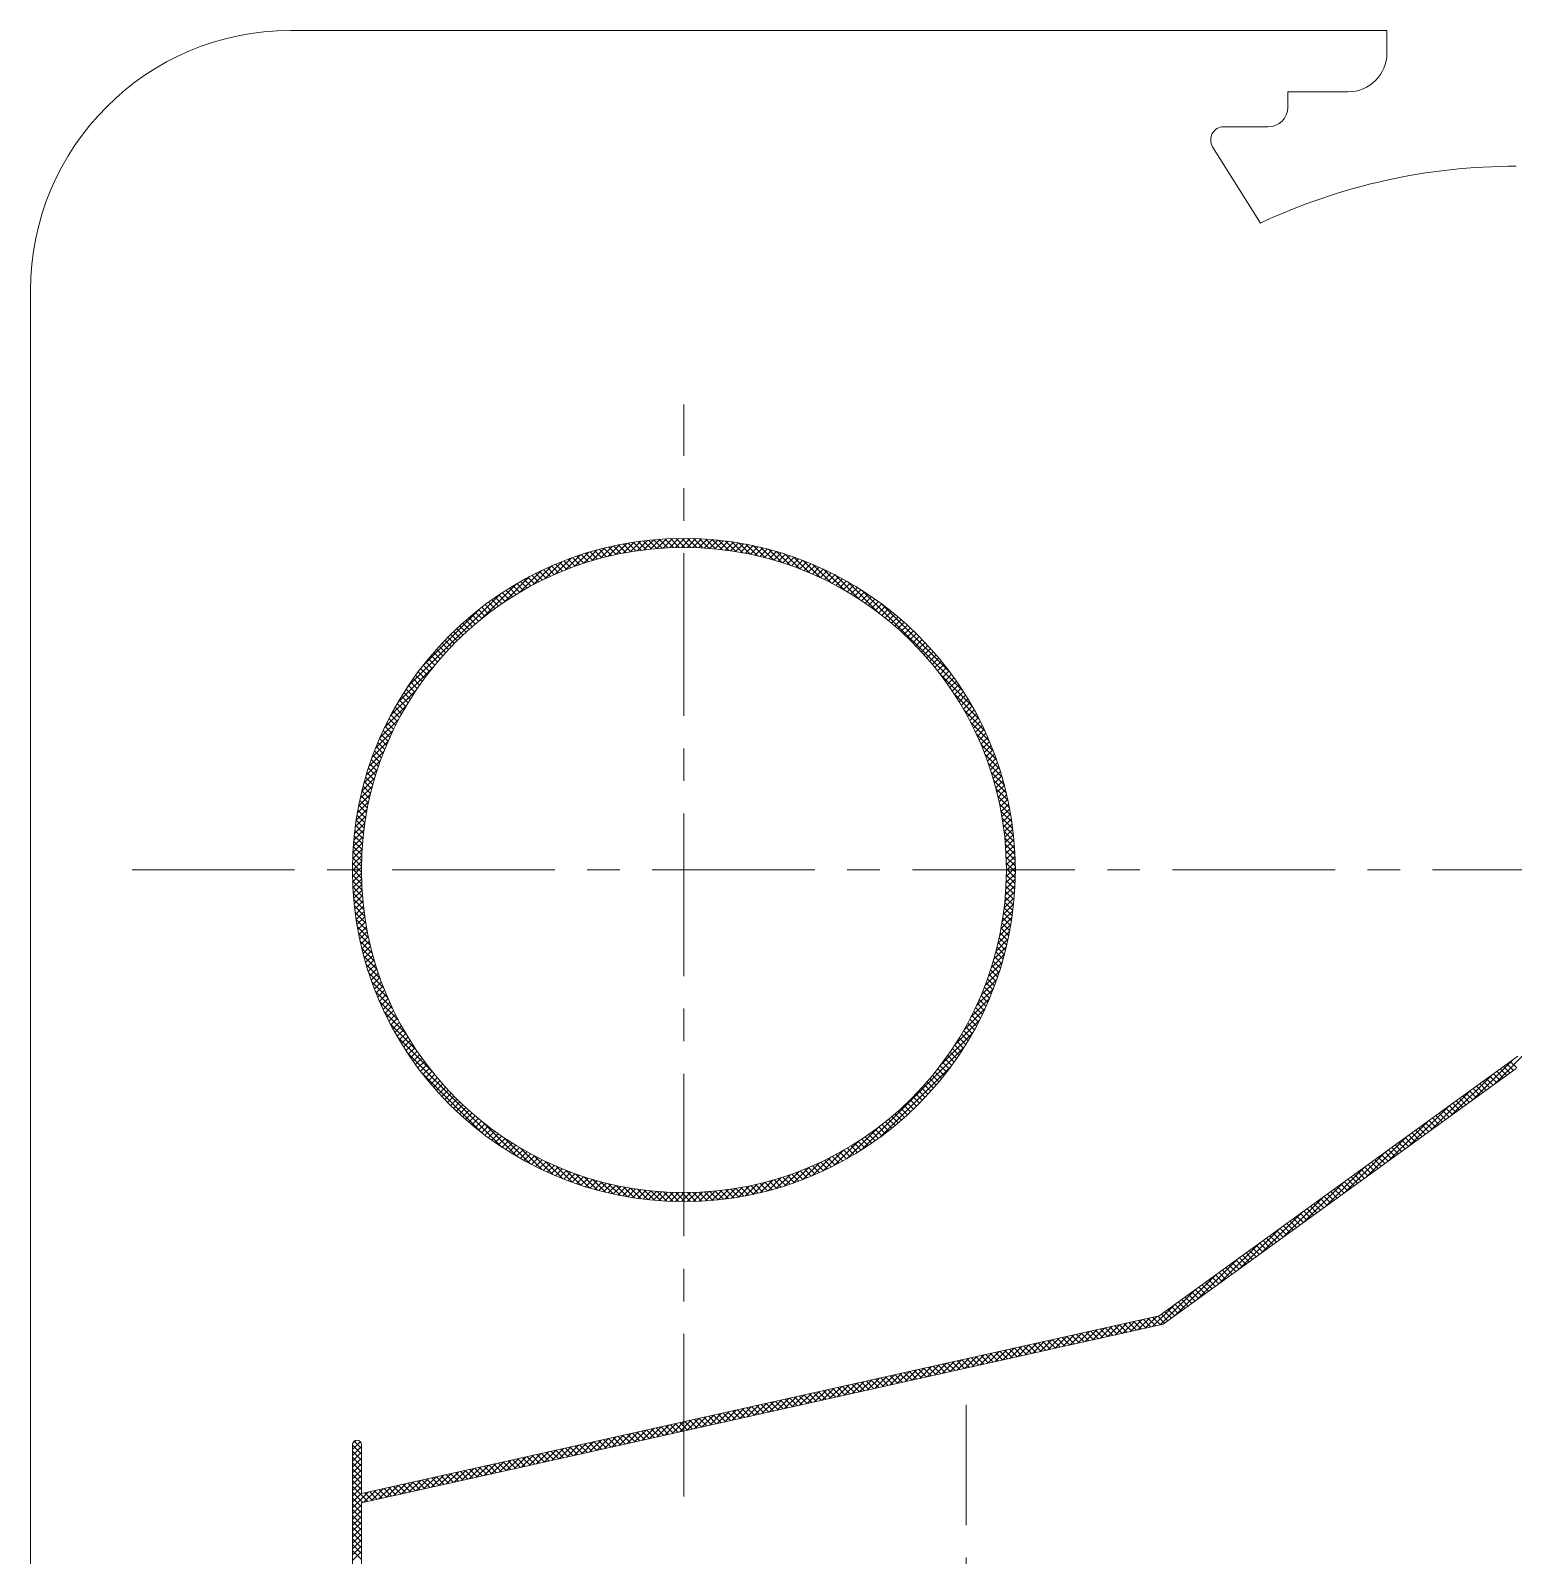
# Model space of a CAD drawing. Header units: millimetres. Extents: x 3251 to 3845, y 1091 to 1511.
# Drawn here: x 3493.77 to 3516.58, y 1183.49 to 1206.94 of the extents above; entities that cross this region are included whole.
import ezdxf

# ---------------------------------------------------------------- set-up
doc = ezdxf.new("R2010")
doc.units = ezdxf.units.MM
doc.linetypes.add('CENTERX2', pattern=[4, 2.5, -0.5, 0.5, -0.5])
for name, color, linetype, lineweight, true_color in [('1', 1, 'Continuous', 18, 0xff0000), ('2', 2, 'Continuous', 18, 0xffff00), ('3', 3, 'CENTERX2', 18, 0x00ff00)]:
    doc.layers.add(name, color=color, linetype=linetype, lineweight=lineweight, true_color=true_color)
pattern_1 = [(45, (3128.39006, 657.37576), (-0.0449012806, 0.0449012806), []), (135, (3128.39006, 657.37576), (-0.0449012806, -0.0449012806), [])]

msp = doc.modelspace()

# ---------------------------------------------------------------- hatches: boundary and pattern name
at = {"layer": '2'}
h = msp.add_hatch(dxfattribs=at)
h.set_pattern_fill('ANSI37', color=256, scale=0.02, style=0)
h.set_pattern_definition(pattern_1)
edge = h.paths.add_edge_path(flags=0)
edge.add_line((3503.82134, 1198.99262), (3503.82134, 1199.13101))
edge.add_arc((3503.82134, 1194.03322), 5.09779, 90, 180)
edge.add_line((3498.72355, 1194.03322), (3498.86194, 1194.03322))
edge.add_arc((3503.82134, 1194.03322), 4.9594, 90, 180, ccw=False)
edge = h.paths.add_edge_path(flags=0)
edge.add_line((3503.82134, 1199.13101), (3503.82134, 1198.99262))
edge.add_arc((3503.82134, 1194.03322), 4.9594, 0, 90, ccw=False)
edge.add_line((3508.78074, 1194.03322), (3508.91913, 1194.03322))
edge.add_arc((3503.82134, 1194.03322), 5.09779, 0, 90)
h = msp.add_hatch(dxfattribs=at)
h.set_pattern_fill('ANSI37', color=256, scale=0.02, style=0)
h.set_pattern_definition(pattern_1)
edge = h.paths.add_edge_path(flags=0)
edge.add_line((3503.82134, 1199.13101), (3503.82134, 1198.99262))
edge.add_arc((3503.82134, 1194.03322), 4.9594, 0, 90, ccw=False)
edge.add_line((3508.78074, 1194.03322), (3508.91913, 1194.03322))
edge.add_arc((3503.82134, 1194.03322), 5.09779, 0, 90)
edge = h.paths.add_edge_path(flags=0)
edge.add_arc((3503.82134, 1194.03322), 5.09779, 90, 180)
edge.add_line((3498.72355, 1194.03322), (3498.86194, 1194.03322))
edge.add_arc((3503.82134, 1194.03322), 4.9594, 90, 180, ccw=False)
edge.add_line((3503.82134, 1198.99262), (3503.82134, 1199.13101))
edge = h.paths.add_edge_path(flags=0)
edge.add_arc((3503.82134, 1194.03322), 5.09779, 0, 90)
edge.add_line((3503.82134, 1199.13101), (3503.82134, 1198.99262))
edge.add_arc((3503.82134, 1194.03322), 4.9594, 0, 90, ccw=False)
edge.add_arc((3503.82134, 1194.03322), 4.9594, 270, 360, ccw=False)
edge.add_line((3503.82134, 1189.07382), (3503.82134, 1188.93543))
edge.add_arc((3503.82134, 1194.03322), 5.09779, 270, 360)
edge = h.paths.add_edge_path(flags=0)
edge.add_arc((3503.82134, 1194.03322), 4.9594, 180, 270, ccw=False)
edge.add_arc((3503.82134, 1194.03322), 4.9594, 90, 180, ccw=False)
edge.add_line((3503.82134, 1198.99262), (3503.82134, 1199.13101))
edge.add_arc((3503.82134, 1194.03322), 5.09779, 90, 180)
edge.add_arc((3503.82134, 1194.03322), 5.09779, 180, 270)
edge.add_line((3503.82134, 1188.93543), (3503.82134, 1189.07382))

# ---------------------------------------------------------------- linework, layer by layer
at = {"layer": '1'}
for p, q in [((3497.77267, 1206.93882), (3514.63454, 1206.93882)), ((3514.63454, 1206.59564), (3514.63454, 1206.93882)), ((3513.10842, 1205.99564), (3513.10842, 1205.75749)), ((3514.03454, 1205.99564), (3513.10842, 1205.99564)), ((3512.80842, 1205.45749), (3512.12287, 1205.45749)), ((3511.95331, 1205.15142), (3512.68778, 1203.97734)), ((3493.77267, 1202.93882), (3493.77267, 1137.68806)), ((3503.82134, 1199.0262), (3503.82134, 1199.0262)), ((3516.64698, 1191.17337), (3511.13238, 1187.1772)), ((3516.62134, 1190.98388), (3511.19041, 1187.04834)), ((3511.13238, 1187.1772), (3498.86194, 1184.4453)), ((3511.19041, 1187.04834), (3498.86194, 1184.30352)), ((3498.72355, 1185.198), (3498.72355, 1155.40063)), ((3498.86194, 1185.198), (3498.86194, 1184.4453)), ((3498.86194, 1184.30352), (3498.86194, 1156.32337))]:
    msp.add_line(p, q, dxfattribs=at)
for radius in [5.09779, 4.9594]:
    msp.add_circle((3503.82134, 1194.03322), radius, dxfattribs=at)
for centre, radius, start, end in [((3497.77267, 1202.93882), 4, 90, 180), ((3514.03454, 1206.59564), 0.6, 270, 0), ((3512.80842, 1205.75749), 0.3, 270, 0), ((3512.12287, 1205.25749), 0.2, 90, 212.028677), ((3516.60693, 1195.64089), 9.21174, 89.910349, 115.179253), ((3498.79274, 1185.198), 0.06919, 0, 180)]:
    msp.add_arc(centre, radius, start, end, dxfattribs=at)
at = {"layer": '2'}
for p, q in [((3516.28123, 1190.73742), (3516.88164, 1191.33783)), ((3515.95508, 1190.50108), (3516.57577, 1191.12176)), ((3516.47354, 1190.87677), (3516.37444, 1190.97587)), ((3516.52561, 1190.91451), (3516.42651, 1191.0136)), ((3516.57768, 1190.95224), (3516.47858, 1191.05133)), ((3516.62975, 1190.98997), (3516.53065, 1191.08907)), ((3515.62894, 1190.26474), (3516.24963, 1190.88542)), ((3516.16112, 1190.65038), (3516.06202, 1190.74947)), ((3516.21319, 1190.68811), (3516.11409, 1190.78721)), ((3516.26526, 1190.72584), (3516.16616, 1190.82494)), ((3516.31733, 1190.76358), (3516.21823, 1190.86267)), ((3516.3694, 1190.80131), (3516.2703, 1190.9004)), ((3516.42147, 1190.83904), (3516.32237, 1190.93814)), ((3515.3028, 1190.0284), (3515.92349, 1190.64908)), ((3515.8487, 1190.42398), (3515.7496, 1190.52308)), ((3515.90077, 1190.46172), (3515.80167, 1190.56081)), ((3515.95284, 1190.49945), (3515.85374, 1190.59854)), ((3516.00491, 1190.53718), (3515.90581, 1190.63628)), ((3516.05698, 1190.57491), (3515.95788, 1190.67401)), ((3516.10905, 1190.61265), (3516.00995, 1190.71174)), ((3514.97666, 1189.79206), (3515.59734, 1190.41274)), ((3515.53628, 1190.19759), (3515.43718, 1190.29668)), ((3515.58835, 1190.23532), (3515.48925, 1190.33442)), ((3515.64042, 1190.27305), (3515.54132, 1190.37215)), ((3515.69249, 1190.31079), (3515.59339, 1190.40988)), ((3515.74456, 1190.34852), (3515.64546, 1190.44761)), ((3515.79663, 1190.38625), (3515.69753, 1190.48535)), ((3514.65051, 1189.55572), (3515.2712, 1190.1764)), ((3515.17179, 1189.93346), (3515.07269, 1190.03255)), ((3515.22386, 1189.97119), (3515.12476, 1190.07029)), ((3515.27593, 1190.00892), (3515.17683, 1190.10802)), ((3515.328, 1190.04666), (3515.2289, 1190.14575)), ((3515.38007, 1190.08439), (3515.28097, 1190.18348)), ((3515.43214, 1190.12212), (3515.33304, 1190.22122)), ((3515.48421, 1190.15985), (3515.38511, 1190.25895)), ((3514.32437, 1189.31938), (3514.94506, 1189.94006)), ((3514.85937, 1189.70706), (3514.76027, 1189.80616)), ((3514.91144, 1189.7448), (3514.81234, 1189.84389)), ((3514.96351, 1189.78253), (3514.86441, 1189.88162)), ((3515.01558, 1189.82026), (3514.91648, 1189.91936)), ((3515.06765, 1189.85799), (3514.96855, 1189.95709)), ((3515.11972, 1189.89573), (3515.02062, 1189.99482)), ((3513.99823, 1189.08304), (3514.61892, 1189.70372)), ((3514.54695, 1189.48067), (3514.44785, 1189.57976)), ((3514.59902, 1189.5184), (3514.49992, 1189.6175)), ((3514.65109, 1189.55613), (3514.55199, 1189.65523)), ((3514.70316, 1189.59387), (3514.60406, 1189.69296)), ((3514.75523, 1189.6316), (3514.65613, 1189.73069)), ((3514.8073, 1189.66933), (3514.7082, 1189.76843)), ((3513.67209, 1188.8467), (3514.29278, 1189.46738)), ((3514.23453, 1189.25427), (3514.13543, 1189.35337)), ((3514.2866, 1189.292), (3514.1875, 1189.3911)), ((3514.33867, 1189.32974), (3514.23957, 1189.42883)), ((3514.39074, 1189.36747), (3514.29164, 1189.46657)), ((3514.44281, 1189.4052), (3514.34371, 1189.5043)), ((3514.49488, 1189.44293), (3514.39578, 1189.54203)), ((3513.34594, 1188.61036), (3513.96663, 1189.23105)), ((3513.92211, 1189.02788), (3513.82301, 1189.12697)), ((3513.97418, 1189.06561), (3513.87508, 1189.1647)), ((3514.02625, 1189.10334), (3513.92715, 1189.20244)), ((3514.07832, 1189.14107), (3513.97922, 1189.24017)), ((3514.13039, 1189.17881), (3514.03129, 1189.2779)), ((3514.18246, 1189.21654), (3514.08336, 1189.31563)), ((3513.0198, 1188.37402), (3513.64049, 1188.99471)), ((3513.55762, 1188.76375), (3513.45852, 1188.86284)), ((3513.60969, 1188.80148), (3513.51059, 1188.90058)), ((3513.66176, 1188.83921), (3513.56266, 1188.93831)), ((3513.71383, 1188.87695), (3513.61473, 1188.97604)), ((3513.7659, 1188.91468), (3513.6668, 1189.01377)), ((3513.81797, 1188.95241), (3513.71887, 1189.05151)), ((3513.87004, 1188.99014), (3513.77094, 1189.08924)), ((3512.69366, 1188.13768), (3513.31435, 1188.75837)), ((3513.2452, 1188.53735), (3513.14611, 1188.63645)), ((3513.29727, 1188.57508), (3513.19818, 1188.67418)), ((3513.34934, 1188.61282), (3513.25024, 1188.71191)), ((3513.40141, 1188.65055), (3513.30231, 1188.74965)), ((3513.45348, 1188.68828), (3513.35438, 1188.78738)), ((3513.50555, 1188.72602), (3513.40645, 1188.82511)), ((3512.36752, 1187.90134), (3512.98821, 1188.52203)), ((3512.93278, 1188.31096), (3512.83369, 1188.41005)), ((3512.98485, 1188.34869), (3512.88576, 1188.44778)), ((3513.03692, 1188.38642), (3512.93783, 1188.48552)), ((3513.08899, 1188.42415), (3512.9899, 1188.52325)), ((3513.14106, 1188.46189), (3513.04197, 1188.56098)), ((3513.19313, 1188.49962), (3513.09404, 1188.59872)), ((3512.04137, 1187.665), (3512.66206, 1188.28569)), ((3512.62036, 1188.08456), (3512.52127, 1188.18366)), ((3512.67243, 1188.12229), (3512.57334, 1188.22139)), ((3512.7245, 1188.16003), (3512.62541, 1188.25912)), ((3512.77657, 1188.19776), (3512.67748, 1188.29685)), ((3512.82864, 1188.23549), (3512.72955, 1188.33459)), ((3512.88071, 1188.27322), (3512.78162, 1188.37232)), ((3511.71523, 1187.42866), (3512.33592, 1188.04935)), ((3512.30794, 1187.85817), (3512.20885, 1187.95726)), ((3512.36001, 1187.8959), (3512.26092, 1187.99499)), ((3512.41208, 1187.93363), (3512.31299, 1188.03273)), ((3512.46415, 1187.97136), (3512.36506, 1188.07046)), ((3512.51622, 1188.0091), (3512.41713, 1188.10819)), ((3512.56829, 1188.04683), (3512.4692, 1188.14592)), ((3511.38909, 1187.19232), (3512.00978, 1187.81301)), ((3511.94345, 1187.59404), (3511.84436, 1187.69313)), ((3511.99552, 1187.63177), (3511.89643, 1187.73087)), ((3512.04759, 1187.6695), (3511.9485, 1187.7686)), ((3512.09966, 1187.70723), (3512.00057, 1187.80633)), ((3512.15173, 1187.74497), (3512.05264, 1187.84406)), ((3512.2038, 1187.7827), (3512.10471, 1187.8818)), ((3512.25587, 1187.82043), (3512.15678, 1187.91953)), ((3511.14526, 1187.03829), (3511.68364, 1187.57667)), ((3511.63103, 1187.36764), (3511.53194, 1187.46674)), ((3511.6831, 1187.40537), (3511.58401, 1187.50447)), ((3511.73517, 1187.44311), (3511.63608, 1187.5422)), ((3511.78724, 1187.48084), (3511.68815, 1187.57993)), ((3511.83931, 1187.51857), (3511.74022, 1187.61767)), ((3511.89138, 1187.5563), (3511.79229, 1187.6554)), ((3511.02974, 1187.01257), (3511.35749, 1187.34033)), ((3511.31861, 1187.14125), (3511.21952, 1187.24034)), ((3511.37068, 1187.17898), (3511.27159, 1187.27807)), ((3511.42275, 1187.21671), (3511.32366, 1187.31581)), ((3511.47482, 1187.25444), (3511.37573, 1187.35354)), ((3511.52689, 1187.29218), (3511.4278, 1187.39127)), ((3511.57896, 1187.32991), (3511.47987, 1187.429)), ((3510.10555, 1186.80681), (3510.28794, 1186.98919)), ((3510.22108, 1186.83253), (3510.40346, 1187.01491)), ((3510.41641, 1186.87602), (3510.30045, 1186.99198)), ((3510.3366, 1186.85825), (3510.51898, 1187.04063)), ((3510.48986, 1186.89237), (3510.3739, 1187.00833)), ((3510.56331, 1186.90872), (3510.44735, 1187.02468)), ((3510.45212, 1186.88397), (3510.63451, 1187.06635)), ((3510.63676, 1186.92508), (3510.5208, 1187.04104)), ((3510.56765, 1186.90969), (3510.75003, 1187.09207)), ((3510.71021, 1186.94143), (3510.59425, 1187.05739)), ((3510.78366, 1186.95778), (3510.6677, 1187.07374)), ((3510.68317, 1186.93541), (3510.86555, 1187.11779)), ((3510.85711, 1186.97413), (3510.74115, 1187.09009)), ((3510.79869, 1186.96113), (3510.98107, 1187.14351)), ((3510.93056, 1186.99049), (3510.8146, 1187.10645)), ((3511.00401, 1187.00684), (3510.88804, 1187.1228)), ((3510.91421, 1186.98685), (3511.0966, 1187.16923)), ((3511.07745, 1187.02319), (3510.96149, 1187.13915)), ((3511.1509, 1187.03955), (3511.03494, 1187.15551)), ((3511.21447, 1187.06578), (3511.10839, 1187.17186)), ((3511.26654, 1187.10351), (3511.16745, 1187.20261)), ((3509.06585, 1186.57533), (3509.24824, 1186.75771)), ((3509.18137, 1186.60105), (3509.36376, 1186.78343)), ((3509.38811, 1186.64708), (3509.27215, 1186.76304)), ((3509.2969, 1186.62677), (3509.47928, 1186.80915)), ((3509.46156, 1186.66343), (3509.3456, 1186.77939)), ((3509.41242, 1186.65249), (3509.5948, 1186.83487)), ((3509.53501, 1186.67978), (3509.41905, 1186.79574)), ((3509.60846, 1186.69613), (3509.4925, 1186.8121)), ((3509.52794, 1186.67821), (3509.71033, 1186.86059)), ((3509.68191, 1186.71249), (3509.56595, 1186.82845)), ((3509.75536, 1186.72884), (3509.6394, 1186.8448)), ((3509.64346, 1186.70393), (3509.82585, 1186.88631)), ((3509.82881, 1186.74519), (3509.71285, 1186.86115)), ((3509.75899, 1186.72965), (3509.94137, 1186.91203)), ((3509.90226, 1186.76155), (3509.7863, 1186.87751)), ((3509.97571, 1186.7779), (3509.85975, 1186.89386)), ((3509.87451, 1186.75537), (3510.05689, 1186.93775)), ((3510.04916, 1186.79425), (3509.9332, 1186.91021)), ((3509.99003, 1186.78109), (3510.17242, 1186.96347)), ((3510.12261, 1186.81061), (3510.00665, 1186.92657)), ((3510.19606, 1186.82696), (3510.0801, 1186.94292)), ((3510.26951, 1186.84331), (3510.15355, 1186.95927)), ((3510.34296, 1186.85966), (3510.227, 1186.97562)), ((3508.02615, 1186.34385), (3508.20853, 1186.52623)), ((3508.14167, 1186.36957), (3508.32405, 1186.55195)), ((3508.28637, 1186.40178), (3508.17041, 1186.51774)), ((3508.35982, 1186.41814), (3508.24386, 1186.5341)), ((3508.25719, 1186.39529), (3508.43958, 1186.57767)), ((3508.43327, 1186.43449), (3508.31731, 1186.55045)), ((3508.37272, 1186.42101), (3508.5551, 1186.60339)), ((3508.50672, 1186.45084), (3508.39076, 1186.5668)), ((3508.58017, 1186.46719), (3508.46421, 1186.58315)), ((3508.48824, 1186.44673), (3508.67062, 1186.62911)), ((3508.65362, 1186.48355), (3508.53766, 1186.59951)), ((3508.60376, 1186.47245), (3508.78614, 1186.65483)), ((3508.72707, 1186.4999), (3508.61111, 1186.61586)), ((3508.80052, 1186.51625), (3508.68456, 1186.63221)), ((3508.71928, 1186.49817), (3508.90167, 1186.68055)), ((3508.87397, 1186.53261), (3508.758, 1186.64857)), ((3508.94741, 1186.54896), (3508.83145, 1186.66492)), ((3508.83481, 1186.52389), (3509.01719, 1186.70627)), ((3509.02086, 1186.56531), (3508.9049, 1186.68127)), ((3508.95033, 1186.54961), (3509.13271, 1186.73199)), ((3509.09431, 1186.58166), (3508.97835, 1186.69762)), ((3509.16776, 1186.59802), (3509.0518, 1186.71398)), ((3509.24121, 1186.61437), (3509.12525, 1186.73033)), ((3509.31466, 1186.63072), (3509.1987, 1186.74668)), ((3506.98644, 1186.11237), (3507.16883, 1186.29475)), ((3507.10197, 1186.13809), (3507.28435, 1186.32047)), ((3507.25807, 1186.17284), (3507.14211, 1186.2888)), ((3507.33152, 1186.18919), (3507.21556, 1186.30516)), ((3507.21749, 1186.16381), (3507.39987, 1186.34619)), ((3507.40497, 1186.20555), (3507.28901, 1186.32151)), ((3507.33301, 1186.18953), (3507.5154, 1186.37191)), ((3507.47842, 1186.2219), (3507.36246, 1186.33786)), ((3507.55187, 1186.23825), (3507.43591, 1186.35421)), ((3507.44853, 1186.21525), (3507.63092, 1186.39763)), ((3507.62532, 1186.25461), (3507.50936, 1186.37057)), ((3507.56406, 1186.24097), (3507.74644, 1186.42335)), ((3507.69877, 1186.27096), (3507.58281, 1186.38692)), ((3507.77222, 1186.28731), (3507.65626, 1186.40327)), ((3507.67958, 1186.26669), (3507.86196, 1186.44907)), ((3507.84567, 1186.30367), (3507.72971, 1186.41963)), ((3507.7951, 1186.29241), (3507.97749, 1186.47479)), ((3507.91912, 1186.32002), (3507.80316, 1186.43598)), ((3507.99257, 1186.33637), (3507.87661, 1186.45233)), ((3507.91062, 1186.31813), (3508.09301, 1186.50051)), ((3508.06602, 1186.35272), (3507.95006, 1186.46868)), ((3508.13947, 1186.36908), (3508.02351, 1186.48504)), ((3508.21292, 1186.38543), (3508.09696, 1186.50139)), ((3505.94674, 1185.88089), (3506.12912, 1186.06327)), ((3506.06226, 1185.90661), (3506.24465, 1186.08899)), ((3506.22978, 1185.9439), (3506.11382, 1186.05986)), ((3506.17779, 1185.93233), (3506.36017, 1186.11471)), ((3506.30323, 1185.96025), (3506.18727, 1186.07621)), ((3506.37668, 1185.97661), (3506.26072, 1186.09257)), ((3506.29331, 1185.95805), (3506.47569, 1186.14043)), ((3506.45013, 1185.99296), (3506.33417, 1186.10892)), ((3506.52358, 1186.00931), (3506.40762, 1186.12527)), ((3506.40883, 1185.98377), (3506.59121, 1186.16615)), ((3506.59703, 1186.02567), (3506.48107, 1186.14163)), ((3506.52435, 1186.00949), (3506.70674, 1186.19187)), ((3506.67048, 1186.04202), (3506.55452, 1186.15798)), ((3506.74393, 1186.05837), (3506.62796, 1186.17433)), ((3506.63988, 1186.03521), (3506.82226, 1186.21759)), ((3506.81737, 1186.07472), (3506.70141, 1186.19068)), ((3506.7554, 1186.06093), (3506.93778, 1186.24331)), ((3506.89082, 1186.09108), (3506.77486, 1186.20704)), ((3506.96427, 1186.10743), (3506.84831, 1186.22339)), ((3506.87092, 1186.08665), (3507.05331, 1186.26903)), ((3507.03772, 1186.12378), (3506.92176, 1186.23974)), ((3507.11117, 1186.14014), (3506.99521, 1186.2561)), ((3507.18462, 1186.15649), (3507.06866, 1186.27245)), ((3504.90704, 1185.6494), (3505.08942, 1185.83179)), ((3505.12803, 1185.69861), (3505.01207, 1185.81457)), ((3505.02256, 1185.67512), (3505.20494, 1185.85751)), ((3505.20148, 1185.71496), (3505.08552, 1185.83092)), ((3505.13808, 1185.70084), (3505.32047, 1185.88323)), ((3505.27493, 1185.73131), (3505.15897, 1185.84727)), ((3505.34838, 1185.74767), (3505.23242, 1185.86363)), ((3505.2536, 1185.72656), (3505.43599, 1185.90895)), ((3505.42183, 1185.76402), (3505.30587, 1185.87998)), ((3505.36913, 1185.75228), (3505.55151, 1185.93467)), ((3505.49528, 1185.78037), (3505.37932, 1185.89633)), ((3505.56873, 1185.79673), (3505.45277, 1185.91269)), ((3505.48465, 1185.77801), (3505.66703, 1185.96039)), ((3505.64218, 1185.81308), (3505.52622, 1185.92904)), ((3505.71563, 1185.82943), (3505.59967, 1185.94539)), ((3505.60017, 1185.80373), (3505.78256, 1185.98611)), ((3505.78908, 1185.84578), (3505.67312, 1185.96174)), ((3505.71569, 1185.82945), (3505.89808, 1186.01183)), ((3505.86253, 1185.86214), (3505.74657, 1185.9781)), ((3505.93598, 1185.87849), (3505.82002, 1185.99445)), ((3505.83122, 1185.85517), (3506.0136, 1186.03755)), ((3506.00943, 1185.89484), (3505.89347, 1186.0108)), ((3506.08288, 1185.9112), (3505.96692, 1186.02716)), ((3506.15633, 1185.92755), (3506.04037, 1186.04351)), ((3503.86733, 1185.41792), (3504.04972, 1185.60031)), ((3503.98285, 1185.44364), (3504.16524, 1185.62603)), ((3504.09974, 1185.46967), (3503.98378, 1185.58563)), ((3504.17319, 1185.48602), (3504.05723, 1185.60198)), ((3504.09838, 1185.46936), (3504.28076, 1185.65175)), ((3504.24664, 1185.50237), (3504.13068, 1185.61833)), ((3504.32009, 1185.51873), (3504.20413, 1185.63469)), ((3504.2139, 1185.49508), (3504.39628, 1185.67747)), ((3504.39354, 1185.53508), (3504.27758, 1185.65104)), ((3504.32942, 1185.5208), (3504.51181, 1185.70319)), ((3504.46699, 1185.55143), (3504.35103, 1185.66739)), ((3504.54044, 1185.56778), (3504.42448, 1185.68374)), ((3504.44495, 1185.54652), (3504.62733, 1185.72891)), ((3504.61389, 1185.58414), (3504.49792, 1185.7001)), ((3504.56047, 1185.57224), (3504.74285, 1185.75463)), ((3504.68733, 1185.60049), (3504.57137, 1185.71645)), ((3504.76078, 1185.61684), (3504.64482, 1185.7328)), ((3504.67599, 1185.59796), (3504.85837, 1185.78035)), ((3504.83423, 1185.6332), (3504.71827, 1185.74916)), ((3504.79151, 1185.62368), (3504.9739, 1185.80607)), ((3504.90768, 1185.64955), (3504.79172, 1185.76551)), ((3504.98113, 1185.6659), (3504.86517, 1185.78186)), ((3505.05458, 1185.68225), (3504.93862, 1185.79822)), ((3502.71211, 1185.16072), (3502.89449, 1185.34311)), ((3502.82763, 1185.18644), (3503.01001, 1185.36883)), ((3502.94315, 1185.21216), (3503.12554, 1185.39455)), ((3503.07144, 1185.24073), (3502.95548, 1185.35669)), ((3503.14489, 1185.25708), (3503.02893, 1185.37304)), ((3503.05867, 1185.23788), (3503.24106, 1185.42027)), ((3503.21834, 1185.27343), (3503.10238, 1185.38939)), ((3503.1742, 1185.2636), (3503.35658, 1185.44599)), ((3503.29179, 1185.28978), (3503.17583, 1185.40575)), ((3503.36524, 1185.30614), (3503.24928, 1185.4221)), ((3503.28972, 1185.28932), (3503.4721, 1185.47171)), ((3503.43869, 1185.32249), (3503.32273, 1185.43845)), ((3503.51214, 1185.33884), (3503.39618, 1185.4548)), ((3503.40524, 1185.31504), (3503.58763, 1185.49743)), ((3503.58559, 1185.3552), (3503.46963, 1185.47116)), ((3503.52076, 1185.34076), (3503.70315, 1185.52315)), ((3503.65904, 1185.37155), (3503.54308, 1185.48751)), ((3503.73249, 1185.3879), (3503.61653, 1185.50386)), ((3503.63629, 1185.36648), (3503.81867, 1185.54887)), ((3503.80594, 1185.40426), (3503.68998, 1185.52022)), ((3503.75181, 1185.3922), (3503.93419, 1185.57459)), ((3503.87939, 1185.42061), (3503.76343, 1185.53657)), ((3503.95284, 1185.43696), (3503.83688, 1185.55292)), ((3504.02629, 1185.45331), (3503.91033, 1185.56927)), ((3498.72355, 1185.12348), (3498.84426, 1185.24419)), ((3498.86194, 1185.04991), (3498.72355, 1185.1883)), ((3498.72355, 1185.03368), (3498.86194, 1185.17206)), ((3498.72581, 1185.21554), (3498.7752, 1185.26493)), ((3498.86194, 1185.13971), (3498.74957, 1185.25207)), ((3501.6724, 1184.92924), (3501.85479, 1185.11163)), ((3501.78792, 1184.95496), (3501.97031, 1185.13735)), ((3501.9697, 1184.99543), (3501.85374, 1185.11139)), ((3501.90345, 1184.98068), (3502.08583, 1185.16307)), ((3502.04315, 1185.01179), (3501.92719, 1185.12775)), ((3502.1166, 1185.02814), (3502.00064, 1185.1441)), ((3502.01897, 1185.0064), (3502.20135, 1185.18879)), ((3502.19005, 1185.04449), (3502.07409, 1185.16045)), ((3502.13449, 1185.03212), (3502.31688, 1185.21451)), ((3502.2635, 1185.06084), (3502.14754, 1185.1768)), ((3502.33695, 1185.0772), (3502.22099, 1185.19316)), ((3502.25002, 1185.05784), (3502.4324, 1185.24023)), ((3502.4104, 1185.09355), (3502.29444, 1185.20951)), ((3502.36554, 1185.08356), (3502.54792, 1185.26595)), ((3502.48385, 1185.1099), (3502.36788, 1185.22586)), ((3502.55729, 1185.12626), (3502.44133, 1185.24222)), ((3502.48106, 1185.10928), (3502.66344, 1185.29167)), ((3502.63074, 1185.14261), (3502.51478, 1185.25857)), ((3502.70419, 1185.15896), (3502.58823, 1185.27492)), ((3502.59658, 1185.135), (3502.77897, 1185.31739)), ((3502.77764, 1185.17531), (3502.66168, 1185.29128)), ((3502.85109, 1185.19167), (3502.73513, 1185.30763)), ((3502.92454, 1185.20802), (3502.80858, 1185.32398)), ((3502.99799, 1185.22437), (3502.88203, 1185.34033)), ((3498.86194, 1184.9601), (3498.72355, 1185.09849)), ((3498.72355, 1184.94387), (3498.86194, 1185.08226)), ((3498.86194, 1184.8703), (3498.72355, 1185.00869)), ((3498.72355, 1184.85407), (3498.86194, 1184.99246)), ((3498.86194, 1184.7805), (3498.72355, 1184.91889)), ((3498.72355, 1184.76427), (3498.86194, 1184.90266)), ((3500.6327, 1184.69776), (3500.81508, 1184.88015)), ((3500.74822, 1184.72348), (3500.93061, 1184.90587)), ((3500.9414, 1184.76649), (3500.82544, 1184.88245)), ((3500.86374, 1184.7492), (3501.04613, 1184.93159)), ((3501.01485, 1184.78284), (3500.89889, 1184.89881)), ((3501.0883, 1184.7992), (3500.97234, 1184.91516)), ((3500.97927, 1184.77492), (3501.16165, 1184.95731)), ((3501.16175, 1184.81555), (3501.04579, 1184.93151)), ((3501.09479, 1184.80064), (3501.27717, 1184.98303)), ((3501.2352, 1184.8319), (3501.11924, 1184.94786)), ((3501.30865, 1184.84826), (3501.19269, 1184.96422)), ((3501.21031, 1184.82636), (3501.3927, 1185.00875)), ((3501.3821, 1184.86461), (3501.26614, 1184.98057)), ((3501.32583, 1184.85208), (3501.50822, 1185.03447)), ((3501.45555, 1184.88096), (3501.33959, 1184.99692)), ((3501.529, 1184.89732), (3501.41304, 1185.01328)), ((3501.44136, 1184.8778), (3501.62374, 1185.06019)), ((3501.60245, 1184.91367), (3501.48649, 1185.02963)), ((3501.55688, 1184.90352), (3501.73926, 1185.08591)), ((3501.6759, 1184.93002), (3501.55994, 1185.04598)), ((3501.74935, 1184.94637), (3501.63339, 1185.06233)), ((3501.8228, 1184.96273), (3501.70684, 1185.07869)), ((3501.89625, 1184.97908), (3501.78029, 1185.09504)), ((3498.86194, 1184.6907), (3498.72355, 1184.82909)), ((3498.72355, 1184.67446), (3498.86194, 1184.81285)), ((3498.86194, 1184.60089), (3498.72355, 1184.73928)), ((3498.72355, 1184.58466), (3498.86194, 1184.72305)), ((3498.86194, 1184.51109), (3498.72355, 1184.64948)), ((3499.59299, 1184.46628), (3499.77538, 1184.64867)), ((3499.70852, 1184.492), (3499.8909, 1184.67439)), ((3499.91311, 1184.53755), (3499.79715, 1184.65351)), ((3499.82404, 1184.51772), (3500.00642, 1184.70011)), ((3499.98656, 1184.5539), (3499.8706, 1184.66986)), ((3499.93956, 1184.54344), (3500.12195, 1184.72583)), ((3500.06001, 1184.57026), (3499.94405, 1184.68622)), ((3500.13346, 1184.58661), (3500.0175, 1184.70257)), ((3500.05509, 1184.56916), (3500.23747, 1184.75155)), ((3500.20691, 1184.60296), (3500.09095, 1184.71892)), ((3500.28036, 1184.61932), (3500.1644, 1184.73528)), ((3500.17061, 1184.59488), (3500.35299, 1184.77727)), ((3500.35381, 1184.63567), (3500.23784, 1184.75163)), ((3500.28613, 1184.6206), (3500.46851, 1184.80299)), ((3500.42725, 1184.65202), (3500.31129, 1184.76798)), ((3500.5007, 1184.66837), (3500.38474, 1184.78433)), ((3500.40165, 1184.64632), (3500.58404, 1184.82871)), ((3500.57415, 1184.68473), (3500.45819, 1184.80069)), ((3500.51718, 1184.67204), (3500.69956, 1184.85443)), ((3500.6476, 1184.70108), (3500.53164, 1184.81704)), ((3500.72105, 1184.71743), (3500.60509, 1184.83339)), ((3500.7945, 1184.73379), (3500.67854, 1184.84975)), ((3500.86795, 1184.75014), (3500.75199, 1184.8661)), ((3498.72355, 1184.49486), (3498.86194, 1184.63325)), ((3498.95826, 1184.32496), (3498.72355, 1184.55968)), ((3498.72355, 1184.40506), (3498.86194, 1184.54345)), ((3498.88481, 1184.30861), (3498.72355, 1184.46987)), ((3498.72355, 1184.22545), (3498.96672, 1184.46862)), ((3498.72355, 1184.31525), (3498.86194, 1184.45364)), ((3498.89986, 1184.31196), (3499.08224, 1184.49434)), ((3499.03171, 1184.34132), (3498.91575, 1184.45728)), ((3499.10516, 1184.35767), (3498.9892, 1184.47363)), ((3499.01538, 1184.33768), (3499.19777, 1184.52006)), ((3499.17861, 1184.37402), (3499.06265, 1184.48998)), ((3499.1309, 1184.3634), (3499.31329, 1184.54578)), ((3499.25206, 1184.39038), (3499.1361, 1184.50634)), ((3499.32551, 1184.40673), (3499.20955, 1184.52269)), ((3499.24643, 1184.38912), (3499.42881, 1184.5715)), ((3499.39896, 1184.42308), (3499.283, 1184.53904)), ((3499.47241, 1184.43943), (3499.35645, 1184.55539)), ((3499.36195, 1184.41484), (3499.54433, 1184.59723)), ((3499.54586, 1184.45579), (3499.4299, 1184.57175)), ((3499.47747, 1184.44056), (3499.65986, 1184.62295)), ((3499.61931, 1184.47214), (3499.50335, 1184.5881)), ((3499.69276, 1184.48849), (3499.5768, 1184.60445)), ((3499.76621, 1184.50485), (3499.65025, 1184.62081)), ((3499.83966, 1184.5212), (3499.7237, 1184.63716)), ((3498.86194, 1184.24168), (3498.72355, 1184.38007)), ((3498.86194, 1184.15188), (3498.72355, 1184.29027)), ((3498.72355, 1184.13565), (3498.86194, 1184.27404)), ((3498.86194, 1184.06208), (3498.72355, 1184.20047)), ((3498.72355, 1184.04585), (3498.86194, 1184.18424)), ((3498.86194, 1183.97228), (3498.72355, 1184.11066)), ((3498.72355, 1183.95604), (3498.86194, 1184.09443)), ((3498.86194, 1183.88247), (3498.72355, 1184.02086)), ((3498.72355, 1183.86624), (3498.86194, 1184.00463)), ((3498.86194, 1183.79267), (3498.72355, 1183.93106)), ((3498.72355, 1183.77644), (3498.86194, 1183.91483)), ((3498.86194, 1183.70287), (3498.72355, 1183.84126)), ((3498.72355, 1183.68664), (3498.86194, 1183.82503)), ((3498.86194, 1183.61306), (3498.72355, 1183.75145)), ((3498.72355, 1183.59683), (3498.86194, 1183.73522)), ((3498.86194, 1183.52326), (3498.72355, 1183.66165)), ((3498.72355, 1183.50703), (3498.86194, 1183.64542)), ((3498.86194, 1183.43346), (3498.72355, 1183.57185)), ((3498.72355, 1183.41723), (3498.86194, 1183.55562))]:
    msp.add_line(p, q, dxfattribs=at)
at = {"layer": '3'}
for p, q in [((3503.82134, 1184.40187), (3503.82134, 1201.19116)), ((3495.33497, 1194.03322), (3539.20242, 1194.03322)), ((3508.16134, 1155.96138), (3508.16134, 1185.81175))]:
    msp.add_line(p, q, dxfattribs=at)

doc.saveas('drawing.dxf')
